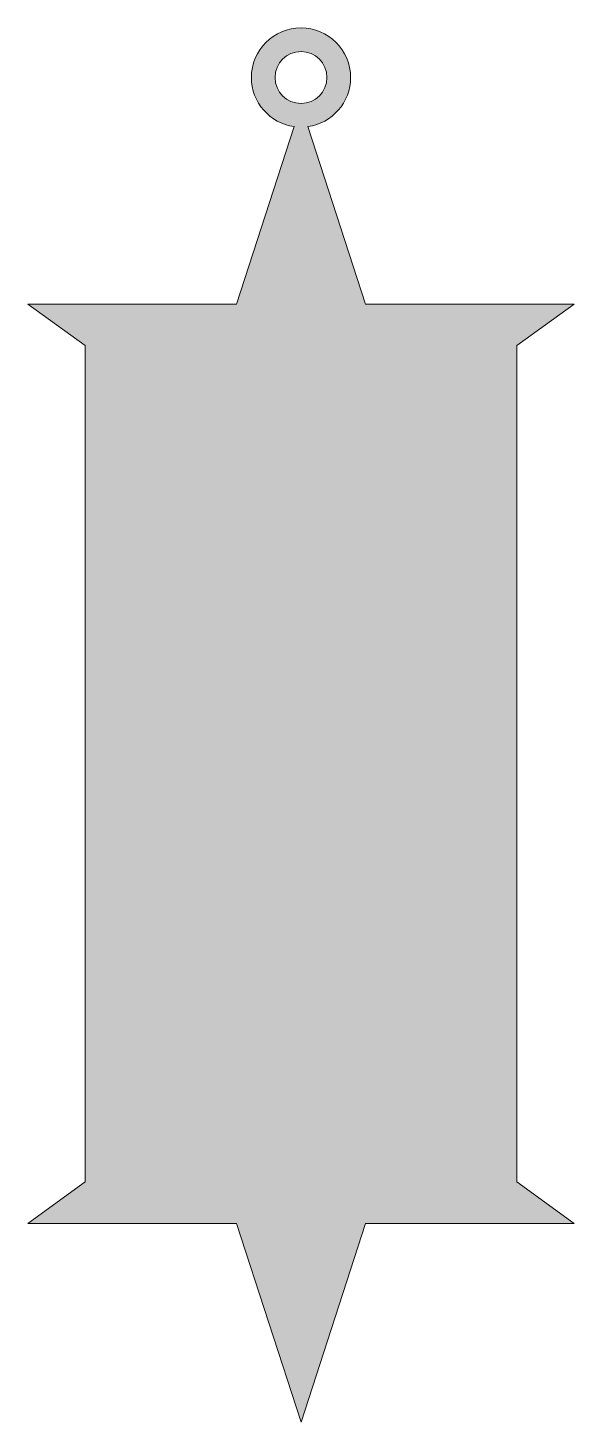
# Model space of a CAD drawing. Header units: centimetres. Extents: x 3.8 to 10.1, y -18.1 to -1.9.
import ezdxf

# ---------------------------------------------------------------- set-up
doc = ezdxf.new("R2010")
doc.units = ezdxf.units.CM
doc.header["$MEASUREMENT"] = 0
doc.layers.add('Layer 1', color=7, linetype='Continuous')

msp = doc.modelspace()

# ---------------------------------------------------------------- hatches: boundary and pattern name
at = {"layer": 'Layer 1', "true_color": 0xf1ceac}
h = msp.add_hatch(color=31, dxfattribs=at)
h.dxf.hatch_style = 2
edge = h.paths.add_edge_path()
edge.add_spline(control_points=[(9.481, -5.621), (9.481, -5.621), (10.145, -5.14), (10.145, -5.14), (10.145, -5.14), (7.731, -5.14), (7.731, -5.14), (7.731, -5.14), (7.065, -3.089), (7.065, -3.089), (7.344, -3.05), (7.559, -2.811), (7.559, -2.521), (7.559, -2.204), (7.302, -1.948), (6.985, -1.948), (6.668, -1.948), (6.411, -2.204), (6.411, -2.521), (6.411, -2.811), (6.626, -3.05), (6.905, -3.089), (6.905, -3.089), (6.239, -5.14), (6.239, -5.14), (6.239, -5.14), (3.825, -5.14), (3.825, -5.14), (3.825, -5.14), (4.489, -5.621), (4.489, -5.621), (4.489, -5.621), (4.489, -15.29), (4.489, -15.29), (4.489, -15.29), (3.825, -15.772), (3.825, -15.772), (3.825, -15.772), (6.239, -15.772), (6.239, -15.772), (6.239, -15.772), (6.985, -18.067), (6.985, -18.067), (6.985, -18.067), (7.731, -15.772), (7.731, -15.772), (7.731, -15.772), (10.145, -15.772), (10.145, -15.772), (10.145, -15.772), (9.481, -15.29), (9.481, -15.29), (9.481, -15.29), (9.481, -5.621), (9.481, -5.621)], knot_values=[0, 0, 0, 0, 1, 1, 1, 2, 2, 2, 3, 3, 3, 4, 4, 4, 5, 5, 5, 6, 6, 6, 7, 7, 7, 8, 8, 8, 9, 9, 9, 10, 10, 10, 11, 11, 11, 12, 12, 12, 13, 13, 13, 14, 14, 14, 15, 15, 15, 16, 16, 16, 17, 17, 17, 18, 18, 18, 18], degree=3, periodic=1)
edge = h.paths.add_edge_path()
edge.add_spline(control_points=[(6.685, -2.521), (6.685, -2.355), (6.819, -2.221), (6.985, -2.221), (7.151, -2.221), (7.285, -2.355), (7.285, -2.521), (7.285, -2.687), (7.151, -2.822), (6.985, -2.822), (6.819, -2.822), (6.685, -2.687), (6.685, -2.521)], knot_values=[0, 0, 0, 0, 1, 1, 1, 2, 2, 2, 3, 3, 3, 4, 4, 4, 4], degree=3, periodic=1)

# ---------------------------------------------------------------- linework, layer by layer
at = {"layer": 'Layer 1', "lineweight": 0}
for points, knots in [([(9.481, -5.621), (9.481, -5.621), (10.145, -5.14), (10.145, -5.14), (10.145, -5.14), (7.731, -5.14), (7.731, -5.14), (7.731, -5.14), (7.065, -3.089), (7.065, -3.089), (7.344, -3.05), (7.559, -2.811), (7.559, -2.521), (7.559, -2.204), (7.302, -1.948), (6.985, -1.948), (6.668, -1.948), (6.411, -2.204), (6.411, -2.521), (6.411, -2.811), (6.626, -3.05), (6.905, -3.089), (6.905, -3.089), (6.239, -5.14), (6.239, -5.14), (6.239, -5.14), (3.825, -5.14), (3.825, -5.14), (3.825, -5.14), (4.489, -5.621), (4.489, -5.621), (4.489, -5.621), (4.489, -15.29), (4.489, -15.29), (4.489, -15.29), (3.825, -15.772), (3.825, -15.772), (3.825, -15.772), (6.239, -15.772), (6.239, -15.772), (6.239, -15.772), (6.985, -18.067), (6.985, -18.067), (6.985, -18.067), (7.731, -15.772), (7.731, -15.772), (7.731, -15.772), (10.145, -15.772), (10.145, -15.772), (10.145, -15.772), (9.481, -15.29), (9.481, -15.29), (9.481, -15.29), (9.481, -5.621), (9.481, -5.621)], [0, 0, 0, 0, 1, 1, 1, 2, 2, 2, 3, 3, 3, 4, 4, 4, 5, 5, 5, 6, 6, 6, 7, 7, 7, 8, 8, 8, 9, 9, 9, 10, 10, 10, 11, 11, 11, 12, 12, 12, 13, 13, 13, 14, 14, 14, 15, 15, 15, 16, 16, 16, 17, 17, 17, 18, 18, 18, 18]), ([(6.685, -2.521), (6.685, -2.355), (6.819, -2.221), (6.985, -2.221), (7.151, -2.221), (7.285, -2.355), (7.285, -2.521), (7.285, -2.687), (7.151, -2.822), (6.985, -2.822), (6.819, -2.822), (6.685, -2.687), (6.685, -2.521)], [0, 0, 0, 0, 1, 1, 1, 2, 2, 2, 3, 3, 3, 4, 4, 4, 4])]:
    msp.add_open_spline(points, degree=3, knots=knots, dxfattribs=at)

doc.saveas('drawing.dxf')
